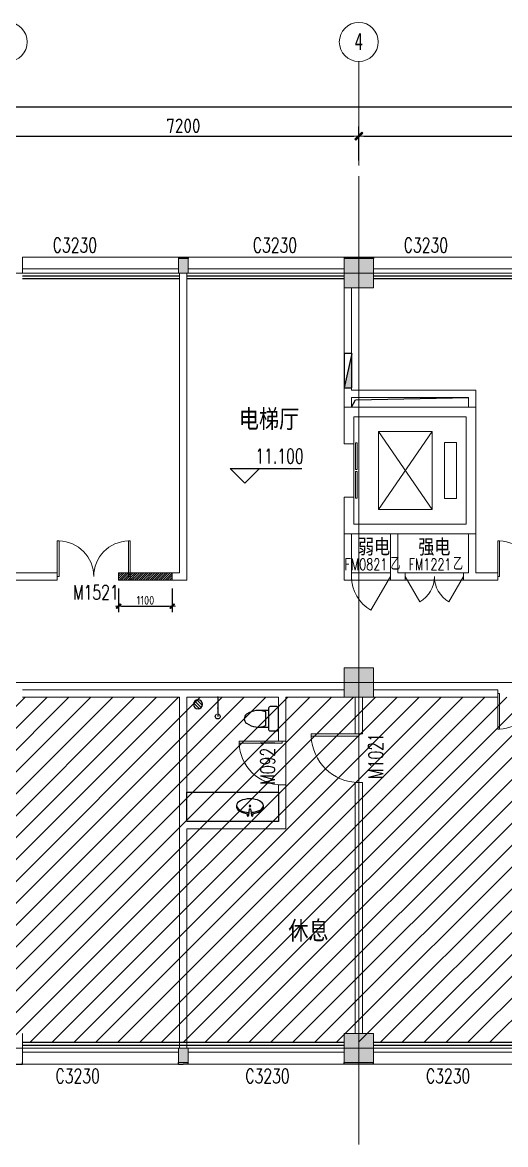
# Model space of a CAD drawing. Header units: millimetres. Extents: x 33621 to 401573, y -91663 to 133135.
# Drawn here: x 53397 to 63307, y -24586 to -1562 of the extents above; entities that cross this region are included whole.
import ezdxf
from ezdxf.enums import TextEntityAlignment as Align

# ---------------------------------------------------------------- set-up
doc = ezdxf.new("R2010")
doc.units = ezdxf.units.MM
doc.header["$LTSCALE"] = 10
doc.linetypes.add('DOTE', pattern=[2.42, 2, -0.2, 0.02, -0.2])
doc.layers.get('0').update_dxf_attribs({"color": 253})
doc.layers.get('Defpoints').update_dxf_attribs({"color": 250})
for name, color, linetype in [('3', 253, 'Continuous'), ('DIM_ELEV', 253, 'Continuous'), ('Dim【尺寸标注】', 253, 'Continuous'), ('LATRINE', 253, 'Continuous'), ('LAYER3', 253, 'Continuous'), ('LAYER4', 253, 'Continuous'), ('LAYER5', 253, 'Continuous'), ('LVTRY', 253, 'Continuous'), ('PUB_DIM', 253, 'Continuous'), ('PUB_TEXT', 253, 'Continuous'), ('SURFACE', 253, 'Continuous'), ('w-消火栓', 253, 'Continuous'), ('WINDOW_TEXT', 253, 'Continuous'), ('家具', 253, 'Continuous'), ('拆除墙体', 253, 'Continuous'), ('水-地漏', 253, 'Continuous')]:
    doc.layers.add(name, color=color, linetype=linetype)
for name, color, linetype, lineweight in [('AXIS【轴号】', 253, 'Continuous', 0), ('COLUMN', 253, 'Continuous', 0), ('DOTE', 253, 'DOTE', 0), ('FC-FLOOR【地材分格】', 253, 'Continuous', 0), ('PUB_HATCH', 253, 'Continuous', 0), ('STAIR', 253, 'Continuous', 0), ('WALL', 253, 'Continuous', 0), ('Wall【墙体】', 253, 'Continuous', 0), ('WINDOW', 253, 'Continuous', 0), ('Xline【辅助线】', 253, 'Continuous', 0)]:
    doc.layers.add(name, color=color, linetype=linetype, lineweight=lineweight)
doc.styles.add('_TCH_DIM', font='SIMPLEX', dxfattribs={"bigfont": 'GBCBIG'})
doc.styles.add('_TCH_WINDOW', font='SIMPLEX', dxfattribs={"bigfont": 'GBCBIG'})
doc.styles.add('CCD_DIM', font='ARCHS.SHX')
doc.styles.add('宋体', font='', dxfattribs={"width": 0.7})
doc.styles.get('宋体').set_extended_font_data('SimSun')
doc.dimstyles.new('ZL_1：100', dxfattribs={"dimtxt": 3, "dimasz": 1, "dimexe": 2, "dimexo": 2, "dimgap": 0.6, "dimtad": 1, "dimdec": 0, "dimrnd": 5, "dimdsep": 46, "dimtxsty": 'CCD_DIM', "dimblk": 'WS-cj', "dimblk1": 'WS-cj', "dimblk2": 'WS-cj', "dimcen": 1, "dimclrd": 44, "dimclre": 44, "dimclrt": 2, "dimadec": 0, "dimazin": 2, "dimtfac": 1, "dimtdec": 0, "dimtix": 1, "dimtmove": 2, "dimatfit": 3, "dimldrblk": 'hl_arrow2', "dimfxl": 5, "dimfxlon": 1, "dimarcsym": 0})
doc.dimstyles.new('ZL_1：60', dxfattribs={"dimscale": 60, "dimtxt": 3, "dimasz": 1, "dimexe": 2, "dimexo": 2, "dimgap": 0.5, "dimtad": 1, "dimdec": 0, "dimrnd": 5, "dimdsep": 46, "dimtxsty": 'CCD_DIM', "dimblk": 'WS-cj', "dimblk1": 'WS-cj', "dimblk2": 'WS-cj', "dimcen": 0, "dimclrd": 44, "dimclre": 44, "dimclrt": 2, "dimadec": 0, "dimazin": 0, "dimtfac": 1, "dimtdec": 0, "dimtix": 1, "dimtofl": 0, "dimtmove": 2, "dimatfit": 3, "dimldrblk": 'hl_arrow2', "dimfxl": 6, "dimfxlon": 1, "dimarcsym": 0})

# ---------------------------------------------------------------- blocks, each defined once
blk = doc.blocks.new('A$C22332745')
at = {"layer": 'LAYER3', "color": 181, "extrusion": (0, 0, -1)}
for centre, ratio, start_param, end_param in [((277, 214), 0.5, 4.782885, 10.934222), ((277, 195), 0.531076, 4.795815, 6.348539), ((277, 195), 0.531076, 3.076239, 4.638107)]:
    blk.add_ellipse(centre, major_axis=(-277, 0), ratio=ratio, start_param=start_param, end_param=end_param, dxfattribs=at)
at = {"layer": 'LAYER4', "color": 252}
for p, q in [((267, 148), (249, 9)), ((285, 148), (267, 148)), ((302, 9), (285, 148))]:
    blk.add_line(p, q, dxfattribs=at)
for centre in [(231, 18), (320, 18)]:
    blk.add_circle(centre, 17.9, dxfattribs=at)
at = {"layer": 'LAYER5', "color": 251}
blk.add_circle((277, 208), 16, dxfattribs=at)
blk = doc.blocks.new('A$C2CC91CCB')
at = {"color": 251, "rotation": 90}
blk.add_blockref('A$C22332745', (353, 0), dxfattribs=at)
blk = doc.blocks.new('A$C477C625D')
at = {"color": 7}
blk.add_blockref('A$C2CC91CCB', (0, 0), dxfattribs=at)
blk = doc.blocks.new('A$C4D690477')
at = {"layer": '家具', "color": 251}
blk.add_blockref('A$C477C625D', (0, 0), dxfattribs=at)
blk = doc.blocks.new('$QC001_5')
blk.add_line((-325, 200), (325, 0))
blk.add_lwpolyline([(325, 0), (325, 200), (-325, 200), (-325, 0)], close=True)
blk.add_solid([(-325, 200), (325, 200), (-325, 200), (325, 0)])
at = {"flags": 1}
for tag in ['UNIT', 'WHAT', 'SPEC']:
    blk.add_attdef(tag, (0, 0), '', height=0.001, dxfattribs=at)
blk = doc.blocks.new('w-地漏')
at = {"layer": '水-地漏'}
for p, q in [((-57, -13), (16, 60)), ((-41, -41), (44, 44)), ((-13, -57), (60, 16))]:
    blk.add_line(p, q, dxfattribs=at)
blk.add_circle((2, 2), 60, dxfattribs=at)
blk = doc.blocks.new('$TCHSYS$LDOR22D')
for p, q in [((-0.517, 0.833), (-0.017, 0.833)), ((-0.517, 0.833), (-0.517, 0.667)), ((-0.517, 0.667), (-0.017, 0.667)), ((-0.017, 0.833), (-0.017, 0.667)), ((0.017, 0.833), (0.017, 0.667)), ((0.017, 0.833), (0.517, 0.833)), ((0.017, 0.667), (0.517, 0.667)), ((0.517, 0.833), (0.517, 0.667)), ((-0.5, 0.5), (0.5, 0.5))]:
    blk.add_line(p, q)
blk = doc.blocks.new('$DorLib2D$00000002')
for p, q in [((-0.5, 0), (-0.5, 0.4875)), ((-0.475, 0.4875), (-0.5, 0.4875)), ((-0.475, 0), (-0.475, 0.4875)), ((0.475, 0), (0.475, 0.4875)), ((0.475, 0.4875), (0.5, 0.4875)), ((0.5, 0), (0.5, 0.4875)), ((-0.5, 0), (-0.475, 0)), ((0.5, 0), (0.475, 0))]:
    blk.add_line(p, q)
at = {"lineweight": 13}
for centre, start, end in [((-0.4875, 0), 0, 88.53072), ((0.4875, 0), 91.46928, 180)]:
    blk.add_arc(centre, 0.4875, start, end, dxfattribs=at)
blk = doc.blocks.new('$WINLIB2D$00000004')
for p, q in [((-0.5, 0.5), (0.5, 0.5)), ((-0.5, 0.5), (-0.5, -0.5)), ((0.5, -0.5), (0.5, 0.5)), ((-0.5, 0.2406), (0.5, 0.2406)), ((-0.5, -0.5), (0.5, -0.5))]:
    blk.add_line(p, q)
blk = doc.blocks.new('$DorLib2D$00000001')
for p, q in [((0.45, 0.975), (0.5, 0.975)), ((0.45, 0), (0.45, 0.975)), ((0.5, 0), (0.5, 0.975)), ((0.5, 0), (0.45, 0))]:
    blk.add_line(p, q)
at = {"lineweight": 13}
blk.add_arc((0.475, 0), 0.975, 91.4693, 180, dxfattribs=at)
blk = doc.blocks.new('$plan$00001613')
for p, q in [((-260, -140), (-260, 140)), ((-200, 170), (-200, -170))]:
    blk.add_line(p, q)
blk.add_lwpolyline([(-430, -170), (-200, -170), (-200, -220, 0.414214), (-170, -250), (-30, -250, 0.414214), (0, -220), (0, 220, 0.414214), (-30, 250), (-170, 250, 0.414214), (-200, 220), (-200, 170), (-430, 170)], format="xyb")
for centre, radius, start, end in [((-590, 0), 110, 123.4509, 236.5491), ((-413, -227), 398, 67.4505, 126.6381), ((-413, 227), 398, 233.3619, 292.5495)]:
    blk.add_arc(centre, radius, start, end)
blk = doc.blocks.new('$lvtry$00000168')
blk.add_line((0, 0), (0, -395))
blk.add_arc((0, -395), 50, 121.0332, 58.9668)
for p in [(0, 0), (0, -223)]:
    blk.add_point(p)
blk = doc.blocks.new('$DorLib2D$00000214')
at = {"color": 0}
blk.add_line((0.5, 0), (0, 0.866), dxfattribs=at)
blk.add_arc((0.5, 0), 1, 120, 180, dxfattribs=at)
blk = doc.blocks.new('$DorLib2D$00000215')
at = {"color": 0}
for p, q in [((-0.5, 0), (-0.25, 0.433)), ((0.5, 0), (0.25, 0.433))]:
    blk.add_line(p, q, dxfattribs=at)
for centre, start, end in [((-0.5, 0), 0, 60), ((0.5, 0), 120, 180)]:
    blk.add_arc(centre, 0.5, start, end, dxfattribs=at)
blk = doc.blocks.new('hl_Axis-A1')
at = {"color": 150, "ltscale": 2}
blk.add_line((21.33, 0), (0, 0), dxfattribs=at)
at = {"color": 150}
blk.add_circle((25.33, 0), 4, dxfattribs=at)
at = {"color": 50, "style": '宋体', "width": 0.7}
blk.add_attdef('轴号', text='', height=3.5, dxfattribs=at).set_placement((25.33, 0), align=Align.MIDDLE_CENTER)
blk = doc.blocks.new('WS-cj')
blk.add_hatch(color=2).paths.add_polyline_path([(0.59, 0.82), (-0.82, -0.59), (-0.59, -0.82), (0.82, 0.59)])
at = {"color": 2, "linetype": 'ByBlock', "lineweight": 0}
for p, q in [((-1.1, 0), (0, 0)), ((0, 0), (1.1, 0))]:
    blk.add_line(p, q, dxfattribs=at)
at = {"color": 2}
blk.add_lwpolyline([(0.59, 0.82), (-0.82, -0.59), (-0.59, -0.82), (0.82, 0.59)], close=True, dxfattribs=at)
blk = doc.blocks.new('*D262')
at = {"layer": 'Defpoints', "color": 0, "transparency": 16777216}
for p in [(-22862, 2411), (-30062, 1811), (-22862, 1811)]:
    blk.add_point(p, dxfattribs=at)
at = {"layer": 'Dim【尺寸标注】', "color": 44, "lineweight": -2, "transparency": 16777216}
for p, q in [((-30062, 1911), (-30062, 2611)), ((-22862, 1911), (-22862, 2611)), ((-29962, 2411), (-22962, 2411))]:
    blk.add_line(p, q, dxfattribs=at)
at = {"layer": 'Dim【尺寸标注】', "color": 44, "lineweight": -2, "transparency": 16777216, "xscale": 100, "yscale": 100, "zscale": 100, "rotation": 180}
blk.add_blockref('WS-cj', (-30062, 2411), dxfattribs=at)
at = {"layer": 'Dim【尺寸标注】', "color": 44, "lineweight": -2, "transparency": 16777216, "xscale": 100, "yscale": 100, "zscale": 100}
blk.add_blockref('WS-cj', (-22862, 2411), dxfattribs=at)
at = {"layer": 'Dim【尺寸标注】', "color": 2, "transparency": 16777216, "insert": (-26462, 2623), "char_height": 300, "attachment_point": 5, "style": 'CCD_DIM'}
blk.add_mtext('7200', dxfattribs=at)
blk = doc.blocks.new('hl_arrow2')
at = {"color": 2}
blk.add_line((-0.22, 0), (-1, 0), dxfattribs=at)
blk.add_lwpolyline([(-0.22, 0), (-0.86, -0.69), (-0.65, -0.86), (0, 0), (-0.65, 0.86), (-0.86, 0.69)], close=True, dxfattribs=at)
blk = doc.blocks.new('*D263')
at = {"layer": 'Defpoints', "color": 0, "transparency": 16777216}
for p in [(-15662, 2411), (-22862, 1811), (-15662, 1811)]:
    blk.add_point(p, dxfattribs=at)
at = {"layer": 'Dim【尺寸标注】', "color": 44, "lineweight": -2, "transparency": 16777216}
for p, q in [((-22862, 1911), (-22862, 2611)), ((-15662, 1911), (-15662, 2611)), ((-22762, 2411), (-15762, 2411))]:
    blk.add_line(p, q, dxfattribs=at)
at = {"layer": 'Dim【尺寸标注】', "color": 44, "lineweight": -2, "transparency": 16777216, "xscale": 100, "yscale": 100, "zscale": 100, "rotation": 180}
blk.add_blockref('WS-cj', (-22862, 2411), dxfattribs=at)
at = {"layer": 'Dim【尺寸标注】', "color": 44, "lineweight": -2, "transparency": 16777216, "xscale": 100, "yscale": 100, "zscale": 100}
blk.add_blockref('WS-cj', (-15662, 2411), dxfattribs=at)
at = {"layer": 'Dim【尺寸标注】', "color": 2, "transparency": 16777216, "insert": (-19262, 2623), "char_height": 300, "attachment_point": 5, "style": 'CCD_DIM'}
blk.add_mtext('7200', dxfattribs=at)
blk = doc.blocks.new('*D273')
at = {"layer": 'Defpoints', "color": 0, "transparency": 16777216}
for p in [(49138, 3011), (-44462, 1811), (49138, 1811)]:
    blk.add_point(p, dxfattribs=at)
at = {"layer": 'Dim【尺寸标注】', "color": 44, "lineweight": -2, "transparency": 16777216}
for p, q in [((-44462, 2511), (-44462, 3211)), ((-44362, 3011), (49038, 3011)), ((49138, 2511), (49138, 3211))]:
    blk.add_line(p, q, dxfattribs=at)
at = {"layer": 'Dim【尺寸标注】', "color": 44, "lineweight": -2, "transparency": 16777216, "xscale": 100, "yscale": 100, "zscale": 100, "rotation": 180}
blk.add_blockref('WS-cj', (-44462, 3011), dxfattribs=at)
at = {"layer": 'Dim【尺寸标注】', "color": 44, "lineweight": -2, "transparency": 16777216, "xscale": 100, "yscale": 100, "zscale": 100}
blk.add_blockref('WS-cj', (49138, 3011), dxfattribs=at)
at = {"layer": 'Dim【尺寸标注】', "color": 2, "transparency": 16777216, "insert": (2338, 3217), "char_height": 300, "attachment_point": 5, "style": 'CCD_DIM'}
blk.add_mtext('93600', dxfattribs=at)
blk = doc.blocks.new('*D513')
at = {"layer": 'Defpoints', "color": 0, "transparency": 16777216}
for p in [(55369, -13059), (56469, -13059), (56469, -13539)]:
    blk.add_point(p, dxfattribs=at)
at = {"layer": 'FC-FLOOR【地材分格】', "color": 44, "lineweight": -2, "transparency": 16777216}
for p, q in [((55369, -13179), (55369, -13659)), ((56469, -13179), (56469, -13659)), ((55429, -13539), (56409, -13539))]:
    blk.add_line(p, q, dxfattribs=at)
at = {"layer": 'FC-FLOOR【地材分格】', "color": 44, "lineweight": -2, "transparency": 16777216, "xscale": 60, "yscale": 60, "zscale": 60, "rotation": 180}
blk.add_blockref('WS-cj', (55369, -13539), dxfattribs=at)
at = {"layer": 'FC-FLOOR【地材分格】', "color": 44, "lineweight": -2, "transparency": 16777216, "xscale": 60, "yscale": 60, "zscale": 60}
blk.add_blockref('WS-cj', (56469, -13539), dxfattribs=at)
at = {"layer": 'FC-FLOOR【地材分格】', "color": 2, "transparency": 16777216, "insert": (55919, -13419), "char_height": 180, "attachment_point": 5, "style": 'CCD_DIM'}
blk.add_mtext('1100', dxfattribs=at)
blk = doc.blocks.new('ZL_061117299')
at = {"layer": 'AXIS【轴号】'}
ref = blk.add_blockref('hl_Axis-A1', (-30062.3, 1810.8), dxfattribs=dict(at, xscale=-100, yscale=100, zscale=100, rotation=270))
ref.add_attrib('轴号', '3', dxfattribs={"layer": '0', "color": 2, "height": 350, "style": '宋体', "width": 0.7}).set_placement((-30062.3, 4351.9), align=Align.MIDDLE_CENTER)
ref = blk.add_blockref('hl_Axis-A1', (-22862.3, 1810.8), dxfattribs=dict(at, xscale=-100, yscale=100, zscale=100, rotation=270))
ref.add_attrib('轴号', '4', dxfattribs={"layer": '0', "color": 2, "height": 350, "style": '宋体', "width": 0.7}).set_placement((-22862.3, 4355.8), align=Align.MIDDLE_CENTER)
at = {"layer": 'Dim【尺寸标注】'}
for p1, p2, distance, picture, middle in [((-44462.3, 1810.8), (49137.7, 1810.8), 1200, '*D273', (2337.7, 3217)), ((-30062.3, 1810.8), (-22862.3, 1810.8), 600, '*D262', (-26462.3, 2623.3)), ((-22862.3, 1810.8), (-15662.3, 1810.8), 600, '*D263', (-19262.3, 2623.3))]:
    dim = blk.add_aligned_dim(p1=p1, p2=p2, distance=distance, dimstyle='ZL_1：100', dxfattribs=at)
    dim.commit()
    dim.dimension.update_dxf_attribs({"geometry": picture, "text_midpoint": middle})

msp = doc.modelspace()

# ---------------------------------------------------------------- hatches: boundary and pattern name
at = {"layer": 'PUB_HATCH'}
for points in [[(56596.5, -6706), (56796.5, -6706), (56796.5, -6406), (56596.5, -6406)], [(59996.5, -7006), (60596.5, -7006), (60596.5, -6406), (59996.5, -6406)], [(59996.5, -15406), (60596.5, -15406), (60596.5, -14806), (59996.5, -14806)], [(59996.5, -22906), (60596.5, -22906), (60596.5, -22306), (59996.5, -22306)], [(56696.5, -22606), (56596.5, -22606), (56596.5, -22906), (56696.5, -22906)], [(56696.5, -22906), (56796.5, -22906), (56796.5, -22606), (56696.5, -22606)]]:
    msp.add_hatch(color=256, dxfattribs=at).paths.add_polyline_path(points)
at = {"layer": 'Xline【辅助线】'}
h = msp.add_hatch(dxfattribs=at)
h.set_pattern_fill('ANSI31', color=256, scale=100)
h.set_pattern_definition([(45, (205848.63, 31023.77), (-224.5064, 224.5064), [])])
h.paths.add_polyline_path([(38696.5, -15406), (38696.5, -22486), (78221.5, -22486), (78221.5, -15406)])
at = {"layer": '拆除墙体'}
h = msp.add_hatch(dxfattribs=at)
h.set_pattern_fill('ANSI31', color=1, scale=10, angle=180, style=0)
h.paths.add_polyline_path([(55368.7, -13006), (55368.7, -12856), (56468.7, -12856), (56468.7, -13006)])

# ---------------------------------------------------------------- linework, layer by layer
at = {"layer": '3'}
for p, q in [((56621.5, -6766), (53396.5, -6766)), ((56621.5, -6826), (53396.5, -6826)), ((59996.5, -6766), (56771.5, -6766)), ((59996.5, -6826), (56771.5, -6826)), ((67196.5, -6766), (60596.5, -6766)), ((67196.5, -6826), (60596.5, -6826))]:
    msp.add_line(p, q, dxfattribs=at)
for points in [[(60146.5, -9456), (60225.4, -9303), (62546.5, -9256)], [(53396.5, -22486), (59996.5, -22486)], [(53396.5, -22546), (59996.5, -22546)], [(60596.5, -22486), (67196.5, -22486)], [(60596.5, -22546), (67196.5, -22546)]]:
    msp.add_lwpolyline(points, dxfattribs=at)
at = {"layer": 'COLUMN'}
for p, q in [((60596.5, -6406), (59996.5, -6406)), ((59996.5, -6706), (59996.5, -7006)), ((60596.5, -7006), (60596.5, -6706)), ((59996.5, -7006), (60596.5, -7006)), ((60596.5, -14806), (59996.5, -14806)), ((59996.5, -14806), (59996.5, -15406)), ((60596.5, -15406), (60596.5, -14806)), ((59996.5, -15406), (60596.5, -15406)), ((53396.5, -22606), (53396.5, -22306)), ((60596.5, -22306), (59996.5, -22306)), ((59996.5, -22306), (59996.5, -22606)), ((60596.5, -22606), (60596.5, -22306)), ((59996.5, -22906), (60596.5, -22906))]:
    msp.add_line(p, q, dxfattribs=at)
at = {"layer": 'DIM_ELEV'}
for p, q in [((57955.9, -11014.4), (57655.9, -10714.4)), ((57655.9, -10714.4), (59124.8, -10714.4)), ((57955.9, -11014.4), (58255.9, -10714.4))]:
    msp.add_line(p, q, dxfattribs=at)
at = {"layer": 'DOTE', "ltscale": 0.1}
for p, q in [((60296.5, -4716.1), (60296.5, -24586.4)), ((36632.9, -6706), (133641.5, -6706)), ((36632.9, -15106), (133641.5, -15106)), ((36632.9, -22606), (133641.5, -22606))]:
    msp.add_line(p, q, dxfattribs=at)
at = {"layer": 'LATRINE'}
msp.add_lwpolyline([(56771.5, -17356), (58646.5, -17356), (58646.5, -17956), (56771.5, -17956)], close=True, dxfattribs=at)
at = {"layer": 'STAIR'}
for p, q in [((60703.8, -11556), (61803.8, -9956)), ((61803.8, -11556), (60703.8, -9956)), ((60703.8, -9956), (61803.8, -9956)), ((60703.8, -11556), (60703.8, -9956)), ((61803.8, -9956), (61803.8, -11556)), ((62053.8, -10181), (62303.8, -10181)), ((62053.8, -11331), (62053.8, -10181)), ((62303.8, -10181), (62303.8, -11331)), ((62303.8, -11331), (62053.8, -11331)), ((61803.8, -11556), (60703.8, -11556))]:
    msp.add_line(p, q, dxfattribs=at)
at = {"layer": 'SURFACE'}
for p, q in [((56596.5, -6376), (56596.5, -6406)), ((56596.5, -6376), (56796.5, -6376)), ((56796.5, -6376), (56796.5, -6406)), ((59996.5, -6376), (59996.5, -6406)), ((59996.5, -6376), (60296.5, -6376)), ((60296.5, -6376), (60596.5, -6376)), ((60596.5, -6376), (60596.5, -6406)), ((53096.5, -22936), (53396.5, -22936)), ((53396.5, -22936), (53396.5, -22906)), ((56596.5, -22936), (56596.5, -22906)), ((56596.5, -22936), (56696.5, -22936)), ((56796.5, -22936), (56696.5, -22936)), ((56796.5, -22936), (56796.5, -22906)), ((59996.5, -22936), (59996.5, -22906)), ((60296.5, -22936), (59996.5, -22936)), ((60596.5, -22936), (60296.5, -22936)), ((60596.5, -22936), (60596.5, -22906))]:
    msp.add_line(p, q, dxfattribs=at)
at = {"layer": 'WALL'}
for p, q in [((56796.5, -6406), (56596.5, -6406)), ((56596.5, -6406), (56596.5, -6706)), ((56796.5, -6706), (56796.5, -6406)), ((56596.5, -6706), (56796.5, -6706)), ((59996.5, -9456), (62696.5, -9456)), ((59996.5, -9456), (59996.5, -10206)), ((60196.5, -9656), (62496.5, -9656)), ((60196.5, -10206), (60196.5, -9656)), ((62496.5, -9656), (62496.5, -11856)), ((62696.5, -9456), (62696.5, -12056)), ((59996.5, -10206), (60196.5, -10206)), ((60196.5, -11306), (59996.5, -11306)), ((59996.5, -11306), (59996.5, -12056)), ((60196.5, -11856), (60196.5, -11306)), ((60196.5, -11856), (62496.5, -11856)), ((59996.5, -12056), (62696.5, -12056)), ((56696.5, -22606), (56596.5, -22606)), ((56596.5, -22606), (56596.5, -22906)), ((56796.5, -22606), (56696.5, -22606)), ((56796.5, -22906), (56796.5, -22606)), ((56596.5, -22906), (56696.5, -22906)), ((56696.5, -22906), (56796.5, -22906))]:
    msp.add_line(p, q, dxfattribs=at)
at = {"layer": 'WALL', "color": 210}
msp.add_lwpolyline([(55368.7, -13006), (55368.7, -12856), (56468.7, -12856), (56468.7, -13006)], close=True, dxfattribs=at)
at = {"layer": 'Wall【墙体】', "color": 6}
for p, q in [((56621.5, -6706), (56621.5, -12856)), ((56771.5, -6706), (56771.5, -13006)), ((59996.5, -7006), (59996.5, -9181)), ((60146.5, -7006), (60146.5, -9106)), ((59996.5, -9181), (59996.5, -9456)), ((60146.5, -9106), (62696.5, -9106)), ((62696.5, -9106), (62696.5, -9456)), ((60146.5, -9256), (62546.5, -9256)), ((60146.5, -9256), (60146.5, -9456)), ((62546.5, -9256), (62546.5, -9456)), ((60146.5, -9456), (59996.5, -9456)), ((62696.5, -9456), (62546.5, -9456)), ((59996.5, -12056), (59996.5, -13006)), ((60146.5, -12056), (59996.5, -12056)), ((60146.5, -12056), (60146.5, -12856)), ((60946.5, -12056), (60946.5, -12856)), ((61096.5, -12056), (60946.5, -12056)), ((61096.5, -12056), (61096.5, -12856)), ((62546.5, -12056), (62546.5, -12856)), ((62696.5, -12056), (62546.5, -12056)), ((62696.5, -12056), (62696.5, -12856)), ((54109, -12856), (50246.5, -12856)), ((54109, -13006), (54109, -12856)), ((56621.5, -12856), (55609, -12856)), ((55609, -12856), (55609, -13006)), ((60146.5, -13006), (60146.5, -12856)), ((60946.5, -12856), (60946.5, -13006)), ((61246.5, -12856), (61096.5, -12856)), ((61246.5, -13006), (61246.5, -12856)), ((62546.5, -12856), (62446.5, -12856)), ((62446.5, -12856), (62446.5, -13006)), ((63146.5, -12856), (62696.5, -12856)), ((63146.5, -13006), (63146.5, -12856)), ((50246.5, -13006), (54109, -13006)), ((55609, -13006), (56771.5, -13006)), ((59996.5, -13006), (60146.5, -13006)), ((60946.5, -13006), (61021.5, -13006)), ((61021.5, -13006), (61246.5, -13006)), ((62446.5, -13006), (62621.5, -13006)), ((62621.5, -13006), (63146.5, -13006)), ((53396.5, -15256), (56696.5, -15256)), ((53396.5, -15406), (56621.5, -15406)), ((56621.5, -15406), (56621.5, -18031)), ((56696.5, -15256), (58721.5, -15256)), ((56771.5, -15406), (56771.5, -17956)), ((56771.5, -15406), (58646.5, -15406)), ((58646.5, -15406), (58646.5, -16306)), ((58721.5, -15256), (59996.5, -15256)), ((58796.5, -16306), (58796.5, -15406)), ((58796.5, -15406), (59996.5, -15406)), ((60221.5, -15406), (60221.5, -16156)), ((60371.5, -16156), (60371.5, -15406)), ((63146.5, -15256), (60596.5, -15256)), ((60596.5, -15406), (63146.5, -15406)), ((63146.5, -15406), (63146.5, -15256)), ((58646.5, -16306), (58796.5, -16306)), ((60221.5, -16156), (60371.5, -16156)), ((58796.5, -17206), (58646.5, -17206)), ((58646.5, -17206), (58646.5, -17956)), ((58796.5, -18106), (58796.5, -17206)), ((60371.5, -17156), (60221.5, -17156)), ((60221.5, -17156), (60221.5, -22306)), ((60371.5, -22306), (60371.5, -17156)), ((56771.5, -17956), (58646.5, -17956)), ((56621.5, -18031), (56621.5, -22606)), ((56771.5, -18106), (58796.5, -18106)), ((56771.5, -18106), (56771.5, -22606))]:
    msp.add_line(p, q, dxfattribs=at)
at = {"layer": 'WINDOW'}
for p, q in [((60146.5, -12856), (60946.5, -12856)), ((61246.5, -12856), (62446.5, -12856)), ((60146.5, -13006), (60946.5, -13006)), ((61246.5, -13006), (62446.5, -13006)), ((58796.5, -16306), (58796.5, -17206))]:
    msp.add_line(p, q, dxfattribs=at)

# ---------------------------------------------------------------- block references
at = {"layer": 'LVTRY', "yscale": -1, "rotation": 180}
msp.add_blockref('$lvtry$00000168', (57401.7, -15406), dxfattribs=at)
at = {"layer": 'LVTRY'}
msp.add_blockref('$plan$00001613', (58646.5, -15850), dxfattribs=at)
at = {"layer": 'PUB_DIM'}
msp.add_blockref('ZL_061117299', (83158.8, -6306), dxfattribs=at)
at = {"layer": 'w-消火栓', "xscale": 1.077000000048428, "yscale": 0.8000000000465661, "rotation": 270}
msp.add_blockref('$QC001_5', (59996.5, -8706), dxfattribs=at)
at = {"layer": 'WINDOW'}
ref = msp.add_blockref('$WINLIB2D$00000004', (54996.5, -6541), dxfattribs=dict(at, xscale=3200, yscale=-330, zscale=3200))
ref.add_attrib('A', 'C3230', (54018.1, -6279.8), dxfattribs={"layer": 'WINDOW_TEXT', "height": 297.5, "style": '_TCH_WINDOW', "width": 0.705882})
ref = msp.add_blockref('$WINLIB2D$00000004', (58396.5, -6541), dxfattribs=dict(at, xscale=3200, yscale=-330, zscale=3200))
ref.add_attrib('A', 'C3230', (58121.3, -6279.8), dxfattribs={"layer": 'WINDOW_TEXT', "height": 297.5, "style": '_TCH_WINDOW', "width": 0.705882})
ref = msp.add_blockref('$WINLIB2D$00000004', (62196.5, -6541), dxfattribs=dict(at, xscale=3200, yscale=-330, zscale=3200))
ref.add_attrib('A', 'C3230', (61218.1, -6279.8), dxfattribs={"layer": 'WINDOW_TEXT', "height": 297.5, "style": '_TCH_WINDOW', "width": 0.705882})
at = {"layer": 'WINDOW', "xscale": -1100, "yscale": 200, "zscale": -1100, "rotation": 270}
msp.add_blockref('$TCHSYS$LDOR22D', (60096.5, -10756), dxfattribs=at)
at = {"layer": 'WINDOW'}
ref = msp.add_blockref('$DorLib2D$00000002', (54859, -12931), dxfattribs=dict(at, xscale=-1500, yscale=1500, zscale=-1500))
ref.add_attrib('A', 'M1521', (54434, -13404.8), dxfattribs={"layer": 'WINDOW_TEXT', "height": 297.5, "style": '_TCH_WINDOW', "width": 0.705882})
ref = msp.add_blockref('$DorLib2D$00000002', (63896.5, -12931), dxfattribs=dict(at, xscale=1500, yscale=-1500, zscale=1500, rotation=180))
ref.add_attrib('A', 'M1521', (63471.5, -13329.8), dxfattribs={"layer": 'WINDOW_TEXT', "height": 297.5, "style": '_TCH_WINDOW', "width": 0.705882})
for name, p, xscale, yscale, zscale in [('$DorLib2D$00000214', (60546.5, -12931), 800, -800, 800), ('$DorLib2D$00000215', (61846.5, -12931), 1200, -1200, 1200)]:
    msp.add_blockref(name, p, dxfattribs=dict(at, xscale=xscale, yscale=yscale, zscale=zscale))
ref = msp.add_blockref('$DorLib2D$00000002', (63896.5, -15331), dxfattribs=dict(at, xscale=1500, yscale=-1500, zscale=1500))
ref.add_attrib('A', 'M1521', (63471.5, -15229.8), dxfattribs={"layer": 'WINDOW_TEXT', "height": 297.5, "style": '_TCH_WINDOW', "width": 0.705882})
ref = msp.add_blockref('$DorLib2D$00000001', (58721.5, -16756), dxfattribs=dict(at, xscale=-900, yscale=-900, zscale=-900, rotation=270.0000000000025))
ref.add_attrib('A', 'M0921', (58577.2, -17201), dxfattribs={"layer": 'WINDOW_TEXT', "height": 297.5, "rotation": 90, "style": '_TCH_WINDOW', "width": 0.705882})
ref = msp.add_blockref('$DorLib2D$00000001', (60296.5, -16656), dxfattribs=dict(at, xscale=-1000, yscale=-1000, zscale=-1000, rotation=270.0000000000009))
ref.add_attrib('A', 'M1021', (60793.4, -17081), dxfattribs={"layer": 'WINDOW_TEXT', "height": 297.5, "rotation": 90, "style": '_TCH_WINDOW', "width": 0.705882})
ref = msp.add_blockref('$WINLIB2D$00000004', (54996.5, -22771), dxfattribs=dict(at, xscale=3200, yscale=330, zscale=3200))
ref.add_attrib('A', 'C3230', (54075.3, -23329.8), dxfattribs={"layer": 'WINDOW_TEXT', "height": 297.5, "style": '_TCH_WINDOW', "width": 0.705882})
ref = msp.add_blockref('$WINLIB2D$00000004', (58396.5, -22771), dxfattribs=dict(at, xscale=3200, yscale=-330, zscale=3200, rotation=180))
ref.add_attrib('A', 'C3230', (57968.8, -23329.8), dxfattribs={"layer": 'WINDOW_TEXT', "height": 297.5, "style": '_TCH_WINDOW', "width": 0.705882})
ref = msp.add_blockref('$WINLIB2D$00000004', (62196.5, -22771), dxfattribs=dict(at, xscale=-3200, yscale=-330, zscale=-3200, rotation=180))
ref.add_attrib('A', 'C3230', (61674.2, -23329.8), dxfattribs={"layer": 'WINDOW_TEXT', "height": 297.5, "style": '_TCH_WINDOW', "width": 0.705882})
at = {"layer": '家具', "color": 251, "xscale": -1, "rotation": 90}
msp.add_blockref('A$C4D690477', (58341.3, -17492.4), dxfattribs=at)
at = {"layer": '水-地漏', "xscale": -1.5, "yscale": 1.5, "zscale": 1.5}
msp.add_blockref('w-地漏', (57001.5, -15556), dxfattribs=at)

# ---------------------------------------------------------------- texts
at = {"layer": 'PUB_TEXT', "style": '宋体', "width": 0.8}
for s, height, p in [('电梯厅', 377.64, (57836.3, -9885.5)), ('弱电', 302.11, (60279.9, -12467.6)), ('强电', 302.11, (61516.4, -12471.2)), ('休息', 377.64, (58852.6, -20381.6))]:
    msp.add_text(s, height=height, dxfattribs=at).set_placement(p)
at = {"layer": 'PUB_TEXT', "color": 7, "style": '_TCH_DIM', "width": 0.705882}
msp.add_text('11.100', height=297.5, dxfattribs=at).set_placement((58174.8, -10609.4))
at = {"layer": 'WINDOW_TEXT', "style": '_TCH_WINDOW', "width": 0.705882}
for s, p in [('FM0821', (60003, -12801)), ('FM1221', (61319, -12801))]:
    msp.add_text(s, height=238, dxfattribs=at).set_placement(p)
at = {"layer": 'WINDOW_TEXT', "style": '_TCH_WINDOW'}
for p in [(60947, -12801), (62231, -12801)]:
    msp.add_text('乙', height=270.1, dxfattribs=at).set_placement(p)

# ---------------------------------------------------------------- dimensions: what is measured, and where the dimension line sits
at = {"layer": 'FC-FLOOR【地材分格】'}
dim = msp.add_linear_dim(base=(56468.7, -13539.4), p1=(55368.7, -13059.4), p2=(56468.7, -13059.4), dimstyle='ZL_1：60', dxfattribs=at)
dim.commit()
dim.dimension.update_dxf_attribs({"geometry": '*D513', "text_midpoint": (55918.7, -13419.4)})

doc.saveas('drawing.dxf')
